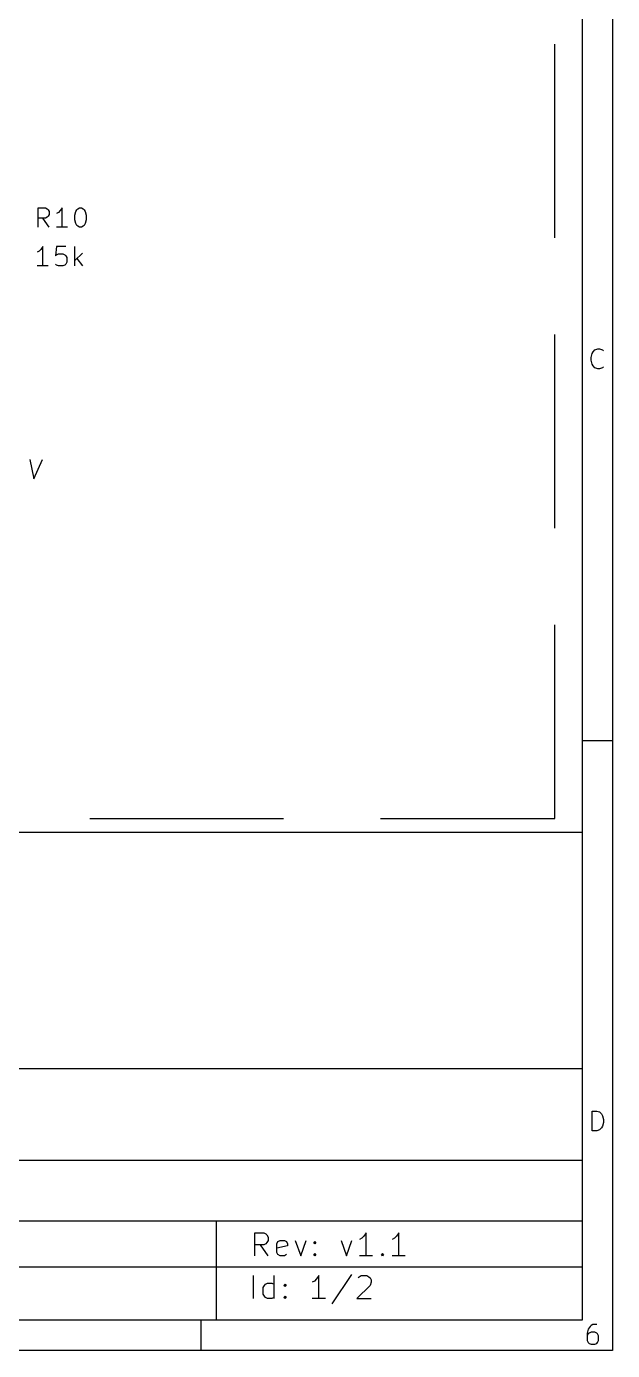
# Model space of a CAD drawing. Extents: x 0.4 to 11.3, y -7.9 to -0.4.
# Drawn here: x 9.786 to 11.299, y -7.874 to -4.454 of the extents above; entities that cross this region are included whole.
import ezdxf

# ---------------------------------------------------------------- set-up
doc = ezdxf.new("R2010")
doc.units = 0
doc.header["$MEASUREMENT"] = 0
doc.linetypes.add('DASHED', pattern=[0.75, 0.5, -0.25])
for name, color, linetype in [('BLUE3', 171, 'CONTINUOUS'), ('CYAN2', 4, 'CONTINUOUS'), ('GRAY1', 251, 'CONTINUOUS'), ('RED2', 1, 'CONTINUOUS')]:
    doc.layers.add(name, color=color, linetype=linetype)

msp = doc.modelspace()

# ---------------------------------------------------------------- linework, layer by layer
at = {"layer": 'BLUE3', "linetype": 'DASHED'}
for p, q in [((11.15, -6.5), (11.15, -0.57)), ((6.95, -6.5), (11.15, -6.5))]:
    msp.add_line(p, q, dxfattribs=at)
at = {"layer": 'CYAN2', "linetype": 'CONTINUOUS'}
for p, q in [((9.8163, -4.9728), (9.8163, -4.9228)), ((9.8163, -4.9228), (9.8353, -4.9228)), ((9.8353, -4.9228), (9.8401, -4.9252)), ((9.8782, -4.9228), (9.8734, -4.9299)), ((9.8782, -4.9728), (9.8782, -4.9228)), ((9.9187, -4.9252), (9.9234, -4.9228)), ((9.9234, -4.9228), (9.9282, -4.9228)), ((9.9282, -4.9228), (9.9329, -4.9252)), ((9.8353, -4.949), (9.8163, -4.949)), ((9.8449, -4.9728), (9.8282, -4.949)), ((9.8401, -4.9466), (9.8353, -4.949)), ((9.8401, -4.9252), (9.8425, -4.9276)), ((9.8425, -4.9442), (9.8401, -4.9466)), ((9.8425, -4.9276), (9.8449, -4.9323)), ((9.8449, -4.9395), (9.8425, -4.9442)), ((9.8449, -4.9323), (9.8449, -4.9395)), ((9.8687, -4.9347), (9.8639, -4.9371)), ((9.8734, -4.9299), (9.8687, -4.9347)), ((9.9115, -4.9418), (9.9139, -4.9323)), ((9.9115, -4.9538), (9.9115, -4.9418)), ((9.9139, -4.9633), (9.9115, -4.9538)), ((9.9139, -4.9323), (9.9163, -4.9276)), ((9.9163, -4.9276), (9.9187, -4.9252)), ((9.9329, -4.9252), (9.9353, -4.9276)), ((9.9353, -4.9276), (9.9377, -4.9323)), ((9.9377, -4.9323), (9.9401, -4.9418)), ((9.9401, -4.9538), (9.9377, -4.9633)), ((9.9401, -4.9418), (9.9401, -4.9538)), ((9.8925, -4.9728), (9.8639, -4.9728)), ((9.9163, -4.968), (9.9139, -4.9633)), ((9.9187, -4.9704), (9.9163, -4.968)), ((9.9234, -4.9728), (9.9187, -4.9704)), ((9.9282, -4.9728), (9.9234, -4.9728)), ((9.9329, -4.9704), (9.9282, -4.9728)), ((9.9353, -4.968), (9.9329, -4.9704)), ((9.9377, -4.9633), (9.9353, -4.968)), ((9.8282, -5.0228), (9.8234, -5.0299)), ((9.8282, -5.0728), (9.8282, -5.0228)), ((9.8639, -5.0228), (9.8615, -5.0466)), ((9.8877, -5.0228), (9.8639, -5.0228)), ((9.9115, -5.0728), (9.9115, -5.0228)), ((9.8187, -5.0347), (9.8139, -5.0371)), ((9.8234, -5.0299), (9.8187, -5.0347)), ((9.8615, -5.0466), (9.8639, -5.0442)), ((9.8639, -5.0442), (9.8687, -5.0418)), ((9.8687, -5.0418), (9.8806, -5.0418)), ((9.8806, -5.0418), (9.8853, -5.0442)), ((9.8853, -5.0442), (9.8877, -5.0466)), ((9.8877, -5.0466), (9.8901, -5.0514)), ((9.8901, -5.0514), (9.8901, -5.0633)), ((9.9306, -5.0395), (9.9115, -5.0585)), ((9.9163, -5.0538), (9.9306, -5.0728)), ((9.8425, -5.0728), (9.8139, -5.0728)), ((9.8639, -5.0704), (9.8615, -5.068)), ((9.8687, -5.0728), (9.8639, -5.0704)), ((9.8806, -5.0728), (9.8687, -5.0728)), ((9.8853, -5.0704), (9.8806, -5.0728)), ((9.8877, -5.068), (9.8853, -5.0704)), ((9.8901, -5.0633), (9.8877, -5.068))]:
    msp.add_line(p, q, dxfattribs=at)
at = {"layer": 'GRAY1', "linetype": 'CONTINUOUS'}
for p, q in [((9.7947, -5.5728), (9.8051, -5.6228)), ((9.8051, -5.6228), (9.828, -5.5728))]:
    msp.add_line(p, q, dxfattribs=at)
at = {"layer": 'RED2', "linetype": 'CONTINUOUS'}
for p, q in [((11.2993, -0.3937), (11.2993, -7.8743)), ((11.2206, -0.4724), (11.2206, -7.7956)), ((11.2441, -5.3091), (11.2465, -5.2993)), ((11.2465, -5.2993), (11.249, -5.2945)), ((11.249, -5.2945), (11.2538, -5.2896)), ((11.2538, -5.2896), (11.2611, -5.2872)), ((11.2611, -5.2872), (11.266, -5.2872)), ((11.266, -5.2872), (11.2733, -5.2896)), ((11.2733, -5.2896), (11.2758, -5.292)), ((11.2441, -5.3164), (11.2441, -5.3091)), ((11.2465, -5.3261), (11.2441, -5.3164)), ((11.249, -5.331), (11.2465, -5.3261)), ((11.2538, -5.3359), (11.249, -5.331)), ((11.2758, -5.3335), (11.2733, -5.3359)), ((11.2611, -5.3383), (11.2538, -5.3359)), ((11.266, -5.3383), (11.2611, -5.3383)), ((11.2733, -5.3359), (11.266, -5.3383)), ((11.2993, -6.2992), (11.2206, -6.2992)), ((6.9686, -6.5357), (11.2206, -6.5357)), ((11.2206, -6.5357), (11.2206, -7.7956)), ((6.9686, -7.146), (11.2206, -7.146)), ((11.2465, -7.3068), (11.2465, -7.2557)), ((11.2465, -7.2557), (11.2587, -7.2557)), ((11.2587, -7.2557), (11.266, -7.2581)), ((11.266, -7.2581), (11.2709, -7.263)), ((11.2709, -7.263), (11.2733, -7.2678)), ((11.2733, -7.2678), (11.2758, -7.2776)), ((11.2758, -7.2776), (11.2758, -7.2849)), ((11.2587, -7.3068), (11.2465, -7.3068)), ((11.266, -7.3044), (11.2587, -7.3068)), ((11.2709, -7.2995), (11.266, -7.3044)), ((11.2733, -7.2946), (11.2709, -7.2995)), ((11.2758, -7.2849), (11.2733, -7.2946)), ((6.9686, -7.3822), (11.2206, -7.3822)), ((6.9686, -7.5397), (11.2206, -7.5397)), ((10.2757, -7.5397), (10.2757, -7.7956)), ((10.3762, -7.6294), (10.3762, -7.5703)), ((10.3762, -7.5703), (10.3987, -7.5703)), ((10.3987, -7.5703), (10.4044, -7.5731)), ((10.4044, -7.5731), (10.4072, -7.5759)), ((10.4072, -7.5759), (10.41, -7.5815)), ((10.41, -7.59), (10.4072, -7.5956)), ((10.41, -7.5815), (10.41, -7.59)), ((10.4353, -7.5928), (10.4409, -7.59)), ((10.4409, -7.59), (10.4522, -7.59)), ((10.4522, -7.59), (10.4578, -7.5928)), ((10.4803, -7.59), (10.4944, -7.6294)), ((10.4944, -7.6294), (10.5084, -7.59)), ((10.5984, -7.59), (10.6125, -7.6294)), ((10.6125, -7.6294), (10.6265, -7.59)), ((10.6518, -7.5844), (10.6462, -7.5872)), ((10.6575, -7.5787), (10.6518, -7.5844)), ((10.6631, -7.5703), (10.6575, -7.5787)), ((10.6631, -7.6294), (10.6631, -7.5703)), ((10.7362, -7.5844), (10.7306, -7.5872)), ((10.7418, -7.5787), (10.7362, -7.5844)), ((10.7475, -7.5703), (10.7418, -7.5787)), ((10.7475, -7.6294), (10.7475, -7.5703)), ((10.3987, -7.6012), (10.3762, -7.6012)), ((10.41, -7.6294), (10.3903, -7.6012)), ((10.4044, -7.5984), (10.3987, -7.6012)), ((10.4072, -7.5956), (10.4044, -7.5984)), ((10.4325, -7.5984), (10.4353, -7.5928)), ((10.4325, -7.6209), (10.4325, -7.5984)), ((10.4606, -7.604), (10.4325, -7.6097)), ((10.4353, -7.6265), (10.4325, -7.6209)), ((10.4409, -7.6294), (10.4353, -7.6265)), ((10.4578, -7.6265), (10.4522, -7.6294)), ((10.4578, -7.5928), (10.4606, -7.5984)), ((10.4606, -7.5984), (10.4606, -7.604)), ((10.5281, -7.5956), (10.5309, -7.5928)), ((10.5309, -7.5984), (10.5281, -7.5956)), ((10.5281, -7.6265), (10.5309, -7.6237)), ((10.5309, -7.6294), (10.5281, -7.6265)), ((10.5309, -7.5928), (10.5337, -7.5956)), ((10.5309, -7.5928), (10.5309, -7.5984)), ((10.5337, -7.5956), (10.5309, -7.5984)), ((10.5309, -7.6237), (10.5337, -7.6265)), ((10.5309, -7.6237), (10.5309, -7.6294)), ((10.5337, -7.6265), (10.5309, -7.6294)), ((10.7025, -7.6265), (10.7053, -7.6237)), ((10.7053, -7.6294), (10.7025, -7.6265)), ((10.7053, -7.6237), (10.7081, -7.6265)), ((10.7053, -7.6237), (10.7053, -7.6294)), ((10.7081, -7.6265), (10.7053, -7.6294)), ((6.9686, -7.6578), (11.2206, -7.6578)), ((10.4522, -7.6294), (10.4409, -7.6294)), ((10.68, -7.6294), (10.6462, -7.6294)), ((10.7643, -7.6294), (10.7306, -7.6294)), ((10.3724, -7.7399), (10.3724, -7.6808)), ((10.4258, -7.7399), (10.4258, -7.6808)), ((10.5298, -7.6949), (10.5242, -7.6977)), ((10.5355, -7.6893), (10.5298, -7.6949)), ((10.5411, -7.6808), (10.5355, -7.6893)), ((10.5411, -7.7399), (10.5411, -7.6808)), ((10.6255, -7.678), (10.5748, -7.754)), ((10.6423, -7.6865), (10.6451, -7.6836)), ((10.6451, -7.6836), (10.6508, -7.6808)), ((10.6508, -7.6808), (10.6648, -7.6808)), ((10.6648, -7.6808), (10.6704, -7.6836)), ((10.6704, -7.6836), (10.6733, -7.6865)), ((10.6733, -7.6865), (10.6761, -7.6921)), ((10.6761, -7.6921), (10.6761, -7.6977)), ((10.3977, -7.7118), (10.4005, -7.7061)), ((10.3977, -7.7286), (10.3977, -7.7118)), ((10.4005, -7.7343), (10.3977, -7.7286)), ((10.4005, -7.7061), (10.4033, -7.7033)), ((10.4033, -7.7033), (10.4089, -7.7005)), ((10.4089, -7.7005), (10.4202, -7.7005)), ((10.4202, -7.7005), (10.4258, -7.7033)), ((10.4511, -7.7061), (10.4539, -7.7033)), ((10.4539, -7.709), (10.4511, -7.7061)), ((10.4539, -7.7033), (10.4567, -7.7061)), ((10.4539, -7.7033), (10.4539, -7.709)), ((10.4567, -7.7061), (10.4539, -7.709)), ((10.6733, -7.7061), (10.6395, -7.7399)), ((10.6761, -7.6977), (10.6733, -7.7061)), ((10.4033, -7.7371), (10.4005, -7.7343)), ((10.4089, -7.7399), (10.4033, -7.7371)), ((10.4202, -7.7399), (10.4089, -7.7399)), ((10.4258, -7.7371), (10.4202, -7.7399)), ((10.4511, -7.7371), (10.4539, -7.7343)), ((10.4539, -7.7399), (10.4511, -7.7371)), ((10.4539, -7.7343), (10.4567, -7.7371)), ((10.4539, -7.7343), (10.4539, -7.7399)), ((10.4567, -7.7371), (10.4539, -7.7399)), ((10.558, -7.7399), (10.5242, -7.7399)), ((10.6395, -7.7399), (10.6761, -7.7399)), ((11.2206, -7.7956), (0.4724, -7.7956)), ((11.2206, -7.7956), (6.9686, -7.7956)), ((10.2362, -7.7956), (10.2362, -7.8743)), ((11.2365, -7.8193), (11.2341, -7.8291)), ((11.2341, -7.8291), (11.2341, -7.8486)), ((11.2365, -7.8315), (11.2341, -7.8364)), ((11.2414, -7.812), (11.2365, -7.8193)), ((11.239, -7.8291), (11.2365, -7.8315)), ((11.2439, -7.8266), (11.239, -7.8291)), ((11.2439, -7.8096), (11.2414, -7.812)), ((11.2487, -7.8071), (11.2439, -7.8096)), ((11.2536, -7.8266), (11.2439, -7.8266)), ((11.2585, -7.8071), (11.2487, -7.8071)), ((11.2585, -7.8291), (11.2536, -7.8266)), ((11.2609, -7.8315), (11.2585, -7.8291)), ((11.2633, -7.8364), (11.2609, -7.8315)), ((11.2341, -7.8486), (11.2365, -7.8534)), ((11.2365, -7.8534), (11.239, -7.8559)), ((11.239, -7.8559), (11.2439, -7.8583)), ((11.2439, -7.8583), (11.2536, -7.8583)), ((11.2536, -7.8583), (11.2585, -7.8559)), ((11.2585, -7.8559), (11.2609, -7.8534)), ((11.2609, -7.8534), (11.2633, -7.8486)), ((11.2633, -7.8486), (11.2633, -7.8364)), ((11.2993, -7.8743), (0.3937, -7.8743))]:
    msp.add_line(p, q, dxfattribs=at)

doc.saveas('drawing.dxf')
